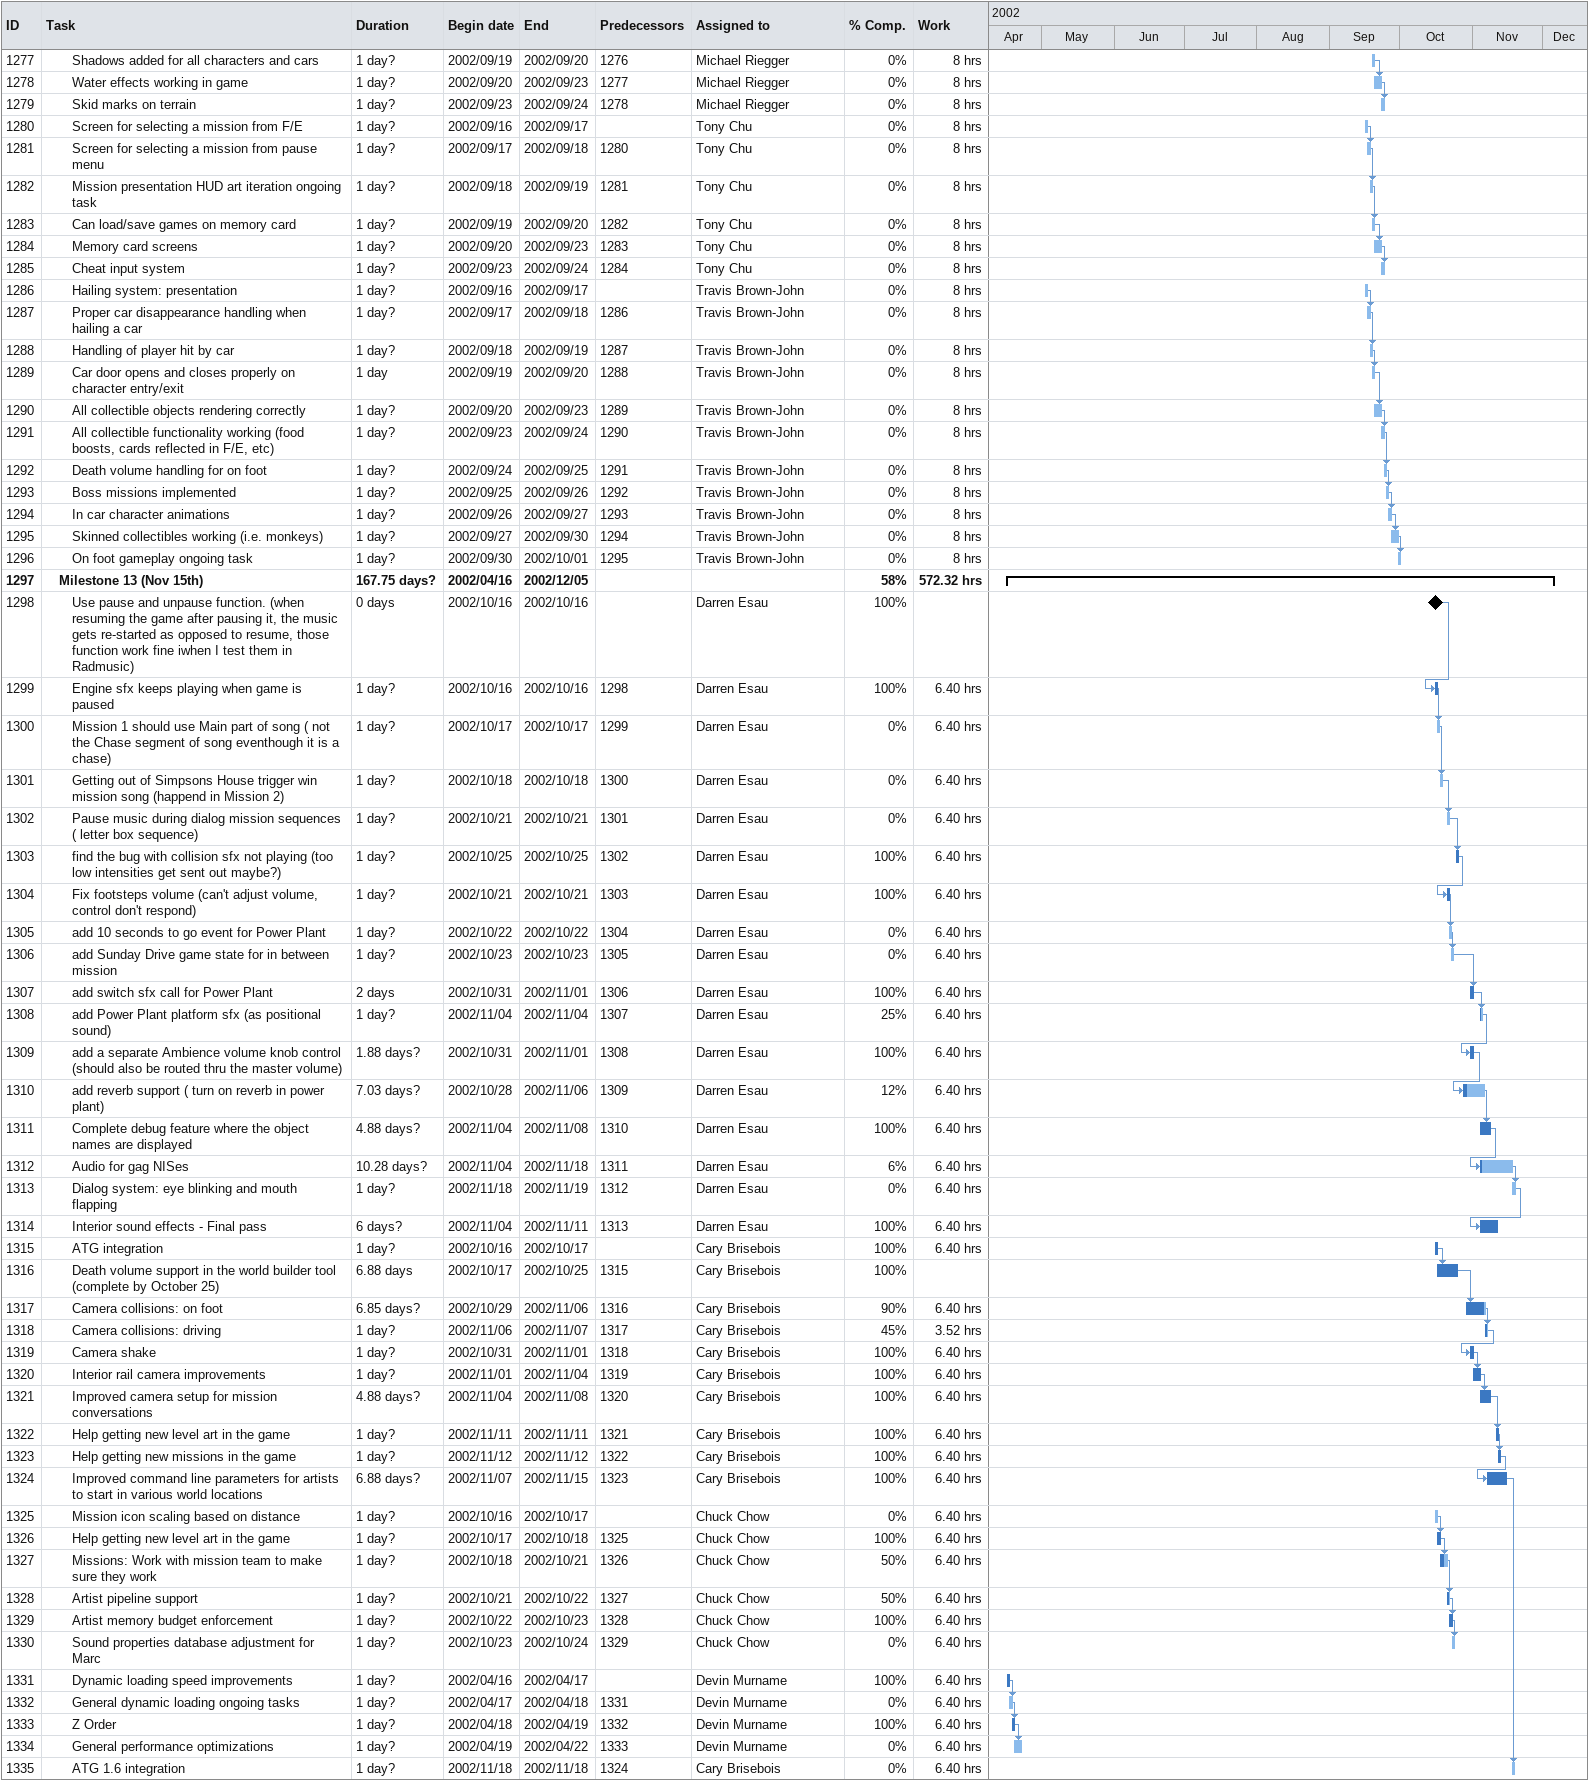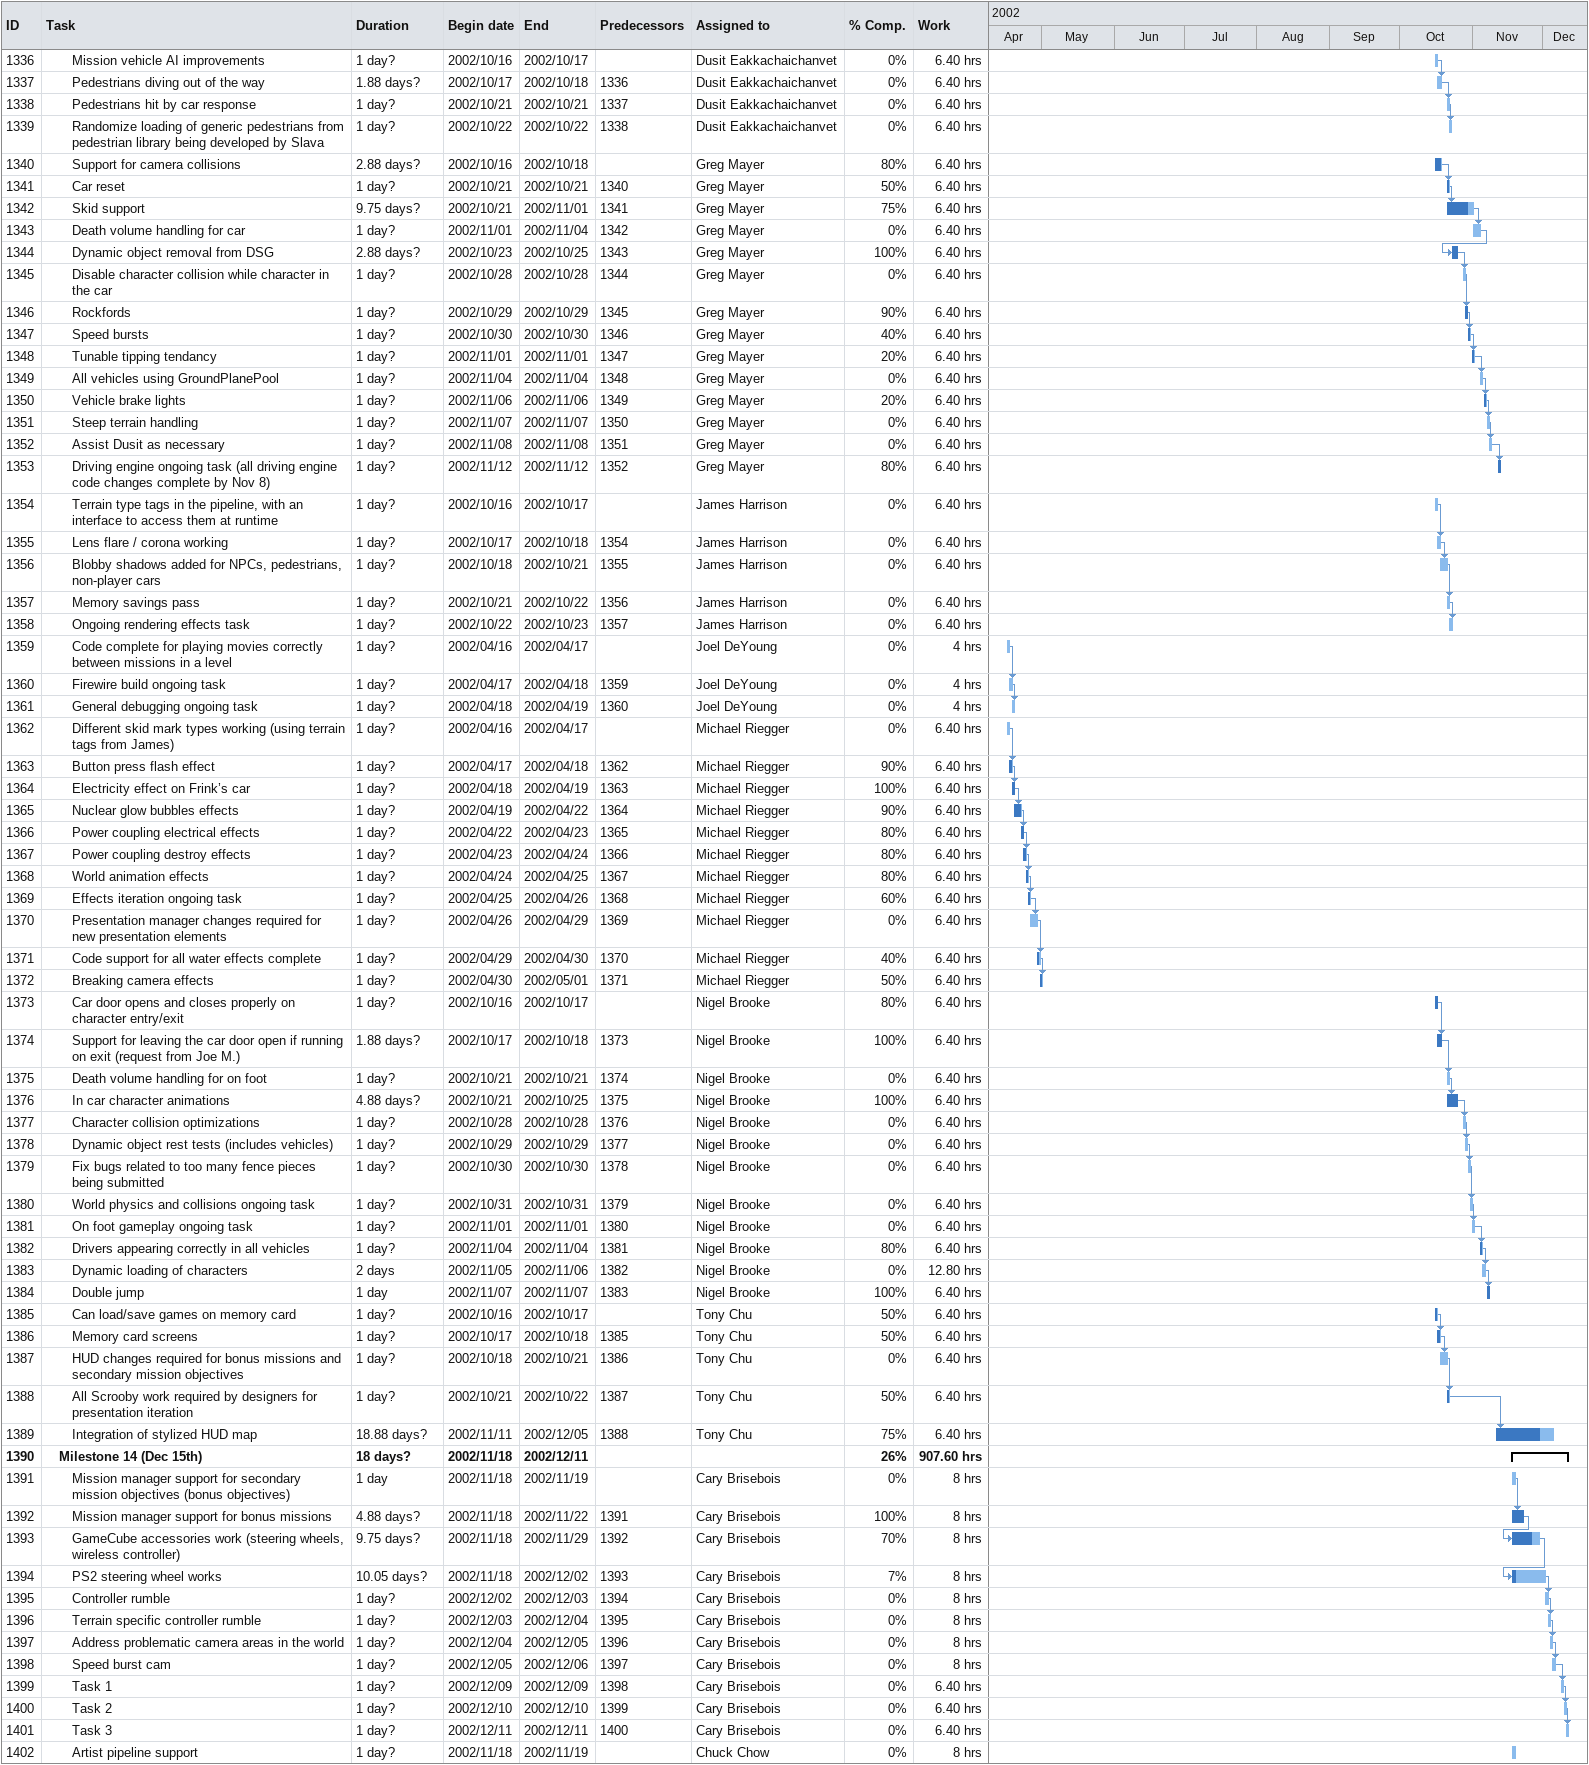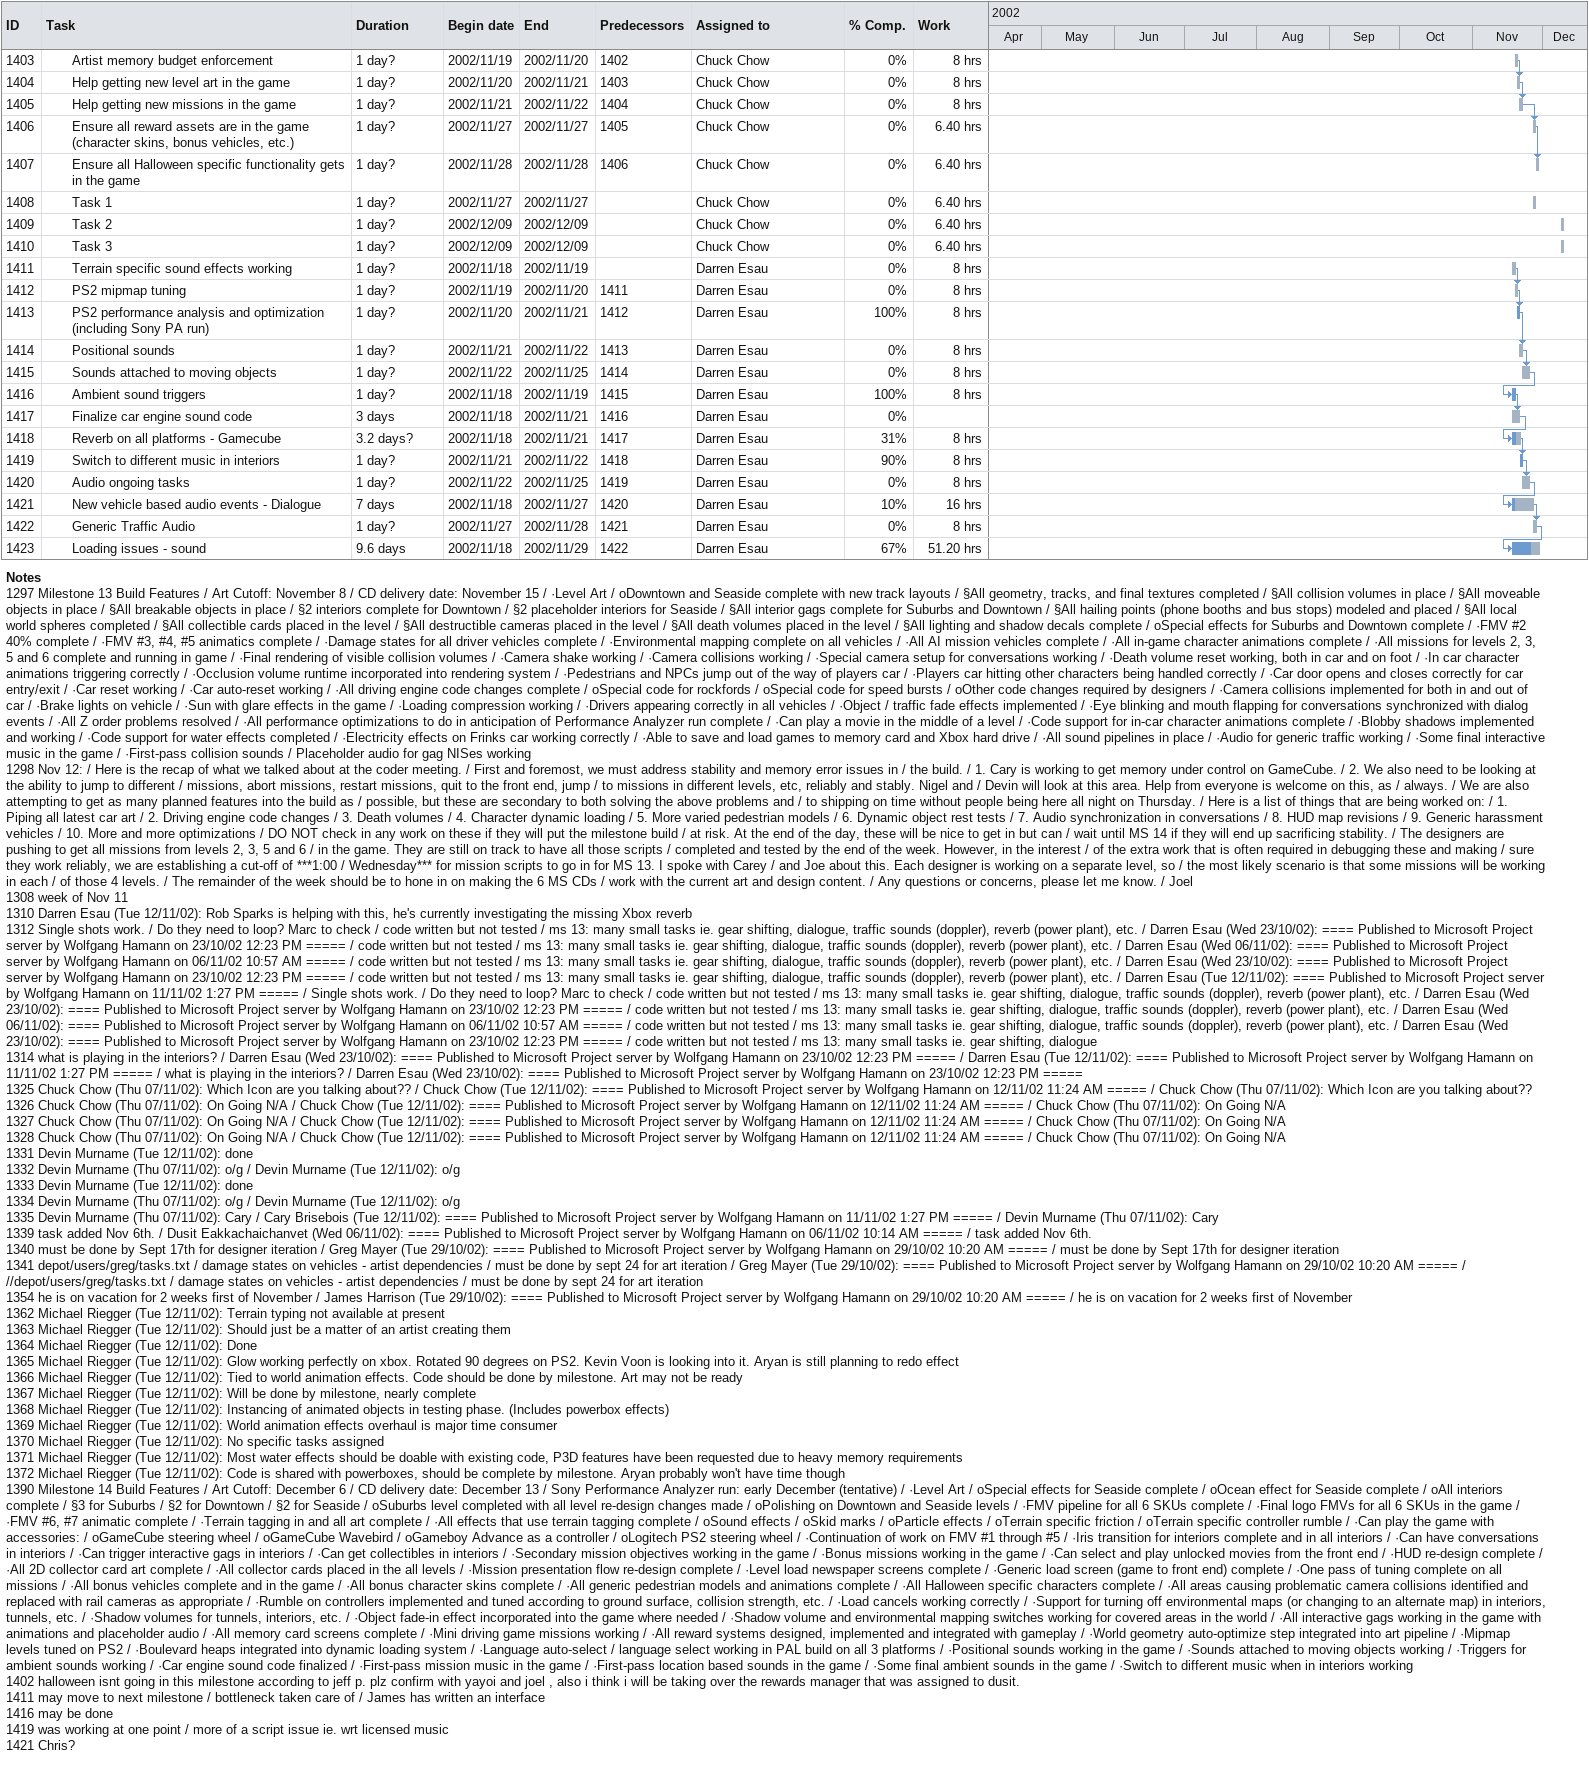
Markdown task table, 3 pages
| ID | Level | Task | Duration | Start | Finish | Predecessors | Resources | % complete | Work (h) |
|---|---|---|---|---|---|---|---|---|---|
| 1277 | 3 | Shadows added for all characters and cars | 1d? | 2002-09-19 | 2002-09-20 | 1276 | Michael Riegger | 0 | 8 |
| 1278 | 3 | Water effects working in game | 1d? | 2002-09-20 | 2002-09-23 | 1277 | Michael Riegger | 0 | 8 |
| 1279 | 3 | Skid marks on terrain | 1d? | 2002-09-23 | 2002-09-24 | 1278 | Michael Riegger | 0 | 8 |
| 1280 | 3 | Screen for selecting a mission from F/E | 1d? | 2002-09-16 | 2002-09-17 |  | Tony Chu | 0 | 8 |
| 1281 | 3 | Screen for selecting a mission from pause menu | 1d? | 2002-09-17 | 2002-09-18 | 1280 | Tony Chu | 0 | 8 |
| 1282 | 3 | Mission presentation HUD art iteration ongoing task | 1d? | 2002-09-18 | 2002-09-19 | 1281 | Tony Chu | 0 | 8 |
| 1283 | 3 | Can load/save games on memory card | 1d? | 2002-09-19 | 2002-09-20 | 1282 | Tony Chu | 0 | 8 |
| 1284 | 3 | Memory card screens | 1d? | 2002-09-20 | 2002-09-23 | 1283 | Tony Chu | 0 | 8 |
| 1285 | 3 | Cheat input system | 1d? | 2002-09-23 | 2002-09-24 | 1284 | Tony Chu | 0 | 8 |
| 1286 | 3 | Hailing system: presentation | 1d? | 2002-09-16 | 2002-09-17 |  | Travis Brown-John | 0 | 8 |
| 1287 | 3 | Proper car disappearance handling when hailing a car | 1d? | 2002-09-17 | 2002-09-18 | 1286 | Travis Brown-John | 0 | 8 |
| 1288 | 3 | Handling of player hit by car | 1d? | 2002-09-18 | 2002-09-19 | 1287 | Travis Brown-John | 0 | 8 |
| 1289 | 3 | Car door opens and closes properly on character entry/exit | 1d | 2002-09-19 | 2002-09-20 | 1288 | Travis Brown-John | 0 | 8 |
| 1290 | 3 | All collectible objects rendering correctly | 1d? | 2002-09-20 | 2002-09-23 | 1289 | Travis Brown-John | 0 | 8 |
| 1291 | 3 | All collectible functionality working (food boosts, cards reflected in F/E, etc) | 1d? | 2002-09-23 | 2002-09-24 | 1290 | Travis Brown-John | 0 | 8 |
| 1292 | 3 | Death volume handling for on foot | 1d? | 2002-09-24 | 2002-09-25 | 1291 | Travis Brown-John | 0 | 8 |
| 1293 | 3 | Boss missions implemented | 1d? | 2002-09-25 | 2002-09-26 | 1292 | Travis Brown-John | 0 | 8 |
| 1294 | 3 | In car character animations | 1d? | 2002-09-26 | 2002-09-27 | 1293 | Travis Brown-John | 0 | 8 |
| 1295 | 3 | Skinned collectibles working (i.e. monkeys) | 1d? | 2002-09-27 | 2002-09-30 | 1294 | Travis Brown-John | 0 | 8 |
| 1296 | 3 | On foot gameplay ongoing task | 1d? | 2002-09-30 | 2002-10-01 | 1295 | Travis Brown-John | 0 | 8 |
| 1297 | 2 | **Milestone 13 (Nov 15th)** | 167.75d? | 2002-04-16 | 2002-12-05 |  |  | 58 | 572.32 |
| 1298 | 3 | Use pause and unpause function. (when resuming the game after pausing it, the music gets re-started as opposed to resume, those function work fine iwhen I test them in Radmusic) | 0d | 2002-10-16 | 2002-10-16 |  | Darren Esau | 100 |  |
| 1299 | 3 | Engine sfx keeps playing when game is paused | 1d? | 2002-10-16 | 2002-10-16 | 1298 | Darren Esau | 100 | 6.40 |
| 1300 | 3 | Mission 1 should use Main part of song ( not the Chase segment of song eventhough it is a chase) | 1d? | 2002-10-17 | 2002-10-17 | 1299 | Darren Esau | 0 | 6.40 |
| 1301 | 3 | Getting out of Simpsons House trigger win mission song (happend in Mission 2) | 1d? | 2002-10-18 | 2002-10-18 | 1300 | Darren Esau | 0 | 6.40 |
| 1302 | 3 | Pause music during dialog mission sequences ( letter box sequence) | 1d? | 2002-10-21 | 2002-10-21 | 1301 | Darren Esau | 0 | 6.40 |
| 1303 | 3 | find the bug with collision sfx not playing (too low intensities get sent out maybe?) | 1d? | 2002-10-25 | 2002-10-25 | 1302 | Darren Esau | 100 | 6.40 |
| 1304 | 3 | Fix footsteps volume (can't adjust volume, control don't respond) | 1d? | 2002-10-21 | 2002-10-21 | 1303 | Darren Esau | 100 | 6.40 |
| 1305 | 3 | add 10 seconds to go event for Power Plant | 1d? | 2002-10-22 | 2002-10-22 | 1304 | Darren Esau | 0 | 6.40 |
| 1306 | 3 | add Sunday Drive game state for in between mission | 1d? | 2002-10-23 | 2002-10-23 | 1305 | Darren Esau | 0 | 6.40 |
| 1307 | 3 | add switch sfx call for Power Plant | 2d | 2002-10-31 | 2002-11-01 | 1306 | Darren Esau | 100 | 6.40 |
| 1308 | 3 | add Power Plant platform sfx (as positional sound) | 1d? | 2002-11-04 | 2002-11-04 | 1307 | Darren Esau | 25 | 6.40 |
| 1309 | 3 | add a separate Ambience volume knob control (should also be routed thru the master volume) | 1.88d? | 2002-10-31 | 2002-11-01 | 1308 | Darren Esau | 100 | 6.40 |
| 1310 | 3 | add reverb support ( turn on reverb in power plant) | 7.03d? | 2002-10-28 | 2002-11-06 | 1309 | Darren Esau | 12 | 6.40 |
| 1311 | 3 | Complete debug feature where the object names are displayed | 4.88d? | 2002-11-04 | 2002-11-08 | 1310 | Darren Esau | 100 | 6.40 |
| 1312 | 3 | Audio for gag NISes | 10.28d? | 2002-11-04 | 2002-11-18 | 1311 | Darren Esau | 6 | 6.40 |
| 1313 | 3 | Dialog system: eye blinking and mouth flapping | 1d? | 2002-11-18 | 2002-11-19 | 1312 | Darren Esau | 0 | 6.40 |
| 1314 | 3 | Interior sound effects - Final pass | 6d? | 2002-11-04 | 2002-11-11 | 1313 | Darren Esau | 100 | 6.40 |
| 1315 | 3 | ATG integration | 1d? | 2002-10-16 | 2002-10-17 |  | Cary Brisebois | 100 | 6.40 |
| 1316 | 3 | Death volume support in the world builder tool (complete by October 25) | 6.88d | 2002-10-17 | 2002-10-25 | 1315 | Cary Brisebois | 100 |  |
| 1317 | 3 | Camera collisions: on foot | 6.85d? | 2002-10-29 | 2002-11-06 | 1316 | Cary Brisebois | 90 | 6.40 |
| 1318 | 3 | Camera collisions: driving | 1d? | 2002-11-06 | 2002-11-07 | 1317 | Cary Brisebois | 45 | 3.52 |
| 1319 | 3 | Camera shake | 1d? | 2002-10-31 | 2002-11-01 | 1318 | Cary Brisebois | 100 | 6.40 |
| 1320 | 3 | Interior rail camera improvements | 1d? | 2002-11-01 | 2002-11-04 | 1319 | Cary Brisebois | 100 | 6.40 |
| 1321 | 3 | Improved camera setup for mission conversations | 4.88d? | 2002-11-04 | 2002-11-08 | 1320 | Cary Brisebois | 100 | 6.40 |
| 1322 | 3 | Help getting new level art in the game | 1d? | 2002-11-11 | 2002-11-11 | 1321 | Cary Brisebois | 100 | 6.40 |
| 1323 | 3 | Help getting new missions in the game | 1d? | 2002-11-12 | 2002-11-12 | 1322 | Cary Brisebois | 100 | 6.40 |
| 1324 | 3 | Improved command line parameters for artists to start in various world locations | 6.88d? | 2002-11-07 | 2002-11-15 | 1323 | Cary Brisebois | 100 | 6.40 |
| 1325 | 3 | Mission icon scaling based on distance | 1d? | 2002-10-16 | 2002-10-17 |  | Chuck Chow | 0 | 6.40 |
| 1326 | 3 | Help getting new level art in the game | 1d? | 2002-10-17 | 2002-10-18 | 1325 | Chuck Chow | 100 | 6.40 |
| 1327 | 3 | Missions: Work with mission team to make sure they work | 1d? | 2002-10-18 | 2002-10-21 | 1326 | Chuck Chow | 50 | 6.40 |
| 1328 | 3 | Artist pipeline support | 1d? | 2002-10-21 | 2002-10-22 | 1327 | Chuck Chow | 50 | 6.40 |
| 1329 | 3 | Artist memory budget enforcement | 1d? | 2002-10-22 | 2002-10-23 | 1328 | Chuck Chow | 100 | 6.40 |
| 1330 | 3 | Sound properties database adjustment for Marc | 1d? | 2002-10-23 | 2002-10-24 | 1329 | Chuck Chow | 0 | 6.40 |
| 1331 | 3 | Dynamic loading speed improvements | 1d? | 2002-04-16 | 2002-04-17 |  | Devin Murname | 100 | 6.40 |
| 1332 | 3 | General dynamic loading ongoing tasks | 1d? | 2002-04-17 | 2002-04-18 | 1331 | Devin Murname | 0 | 6.40 |
| 1333 | 3 | Z Order | 1d? | 2002-04-18 | 2002-04-19 | 1332 | Devin Murname | 100 | 6.40 |
| 1334 | 3 | General performance optimizations | 1d? | 2002-04-19 | 2002-04-22 | 1333 | Devin Murname | 0 | 6.40 |
| 1335 | 3 | ATG 1.6 integration | 1d? | 2002-11-18 | 2002-11-18 | 1324 | Cary Brisebois | 0 | 6.40 |
| 1336 | 3 | Mission vehicle AI improvements | 1d? | 2002-10-16 | 2002-10-17 |  | Dusit Eakkachaichanvet | 0 | 6.40 |
| 1337 | 3 | Pedestrians diving out of the way | 1.88d? | 2002-10-17 | 2002-10-18 | 1336 | Dusit Eakkachaichanvet | 0 | 6.40 |
| 1338 | 3 | Pedestrians hit by car response | 1d? | 2002-10-21 | 2002-10-21 | 1337 | Dusit Eakkachaichanvet | 0 | 6.40 |
| 1339 | 3 | Randomize loading of generic pedestrians from pedestrian library being developed by Slava | 1d? | 2002-10-22 | 2002-10-22 | 1338 | Dusit Eakkachaichanvet | 0 | 6.40 |
| 1340 | 3 | Support for camera collisions | 2.88d? | 2002-10-16 | 2002-10-18 |  | Greg Mayer | 80 | 6.40 |
| 1341 | 3 | Car reset | 1d? | 2002-10-21 | 2002-10-21 | 1340 | Greg Mayer | 50 | 6.40 |
| 1342 | 3 | Skid support | 9.75d? | 2002-10-21 | 2002-11-01 | 1341 | Greg Mayer | 75 | 6.40 |
| 1343 | 3 | Death volume handling for car | 1d? | 2002-11-01 | 2002-11-04 | 1342 | Greg Mayer | 0 | 6.40 |
| 1344 | 3 | Dynamic object removal from DSG | 2.88d? | 2002-10-23 | 2002-10-25 | 1343 | Greg Mayer | 100 | 6.40 |
| 1345 | 3 | Disable character collision while character in the car | 1d? | 2002-10-28 | 2002-10-28 | 1344 | Greg Mayer | 0 | 6.40 |
| 1346 | 3 | Rockfords | 1d? | 2002-10-29 | 2002-10-29 | 1345 | Greg Mayer | 90 | 6.40 |
| 1347 | 3 | Speed bursts | 1d? | 2002-10-30 | 2002-10-30 | 1346 | Greg Mayer | 40 | 6.40 |
| 1348 | 3 | Tunable tipping tendancy | 1d? | 2002-11-01 | 2002-11-01 | 1347 | Greg Mayer | 20 | 6.40 |
| 1349 | 3 | All vehicles using GroundPlanePool | 1d? | 2002-11-04 | 2002-11-04 | 1348 | Greg Mayer | 0 | 6.40 |
| 1350 | 3 | Vehicle brake lights | 1d? | 2002-11-06 | 2002-11-06 | 1349 | Greg Mayer | 20 | 6.40 |
| 1351 | 3 | Steep terrain handling | 1d? | 2002-11-07 | 2002-11-07 | 1350 | Greg Mayer | 0 | 6.40 |
| 1352 | 3 | Assist Dusit as necessary | 1d? | 2002-11-08 | 2002-11-08 | 1351 | Greg Mayer | 0 | 6.40 |
| 1353 | 3 | Driving engine ongoing task (all driving engine code changes complete by Nov 8) | 1d? | 2002-11-12 | 2002-11-12 | 1352 | Greg Mayer | 80 | 6.40 |
| 1354 | 3 | Terrain type tags in the pipeline, with an interface to access them at runtime | 1d? | 2002-10-16 | 2002-10-17 |  | James Harrison | 0 | 6.40 |
| 1355 | 3 | Lens flare / corona working | 1d? | 2002-10-17 | 2002-10-18 | 1354 | James Harrison | 0 | 6.40 |
| 1356 | 3 | Blobby shadows added for NPCs, pedestrians, non-player cars | 1d? | 2002-10-18 | 2002-10-21 | 1355 | James Harrison | 0 | 6.40 |
| 1357 | 3 | Memory savings pass | 1d? | 2002-10-21 | 2002-10-22 | 1356 | James Harrison | 0 | 6.40 |
| 1358 | 3 | Ongoing rendering effects task | 1d? | 2002-10-22 | 2002-10-23 | 1357 | James Harrison | 0 | 6.40 |
| 1359 | 3 | Code complete for playing movies correctly between missions in a level | 1d? | 2002-04-16 | 2002-04-17 |  | Joel DeYoung | 0 | 4 |
| 1360 | 3 | Firewire build ongoing task | 1d? | 2002-04-17 | 2002-04-18 | 1359 | Joel DeYoung | 0 | 4 |
| 1361 | 3 | General debugging ongoing task | 1d? | 2002-04-18 | 2002-04-19 | 1360 | Joel DeYoung | 0 | 4 |
| 1362 | 3 | Different skid mark types working (using terrain tags from James) | 1d? | 2002-04-16 | 2002-04-17 |  | Michael Riegger | 0 | 6.40 |
| 1363 | 3 | Button press flash effect | 1d? | 2002-04-17 | 2002-04-18 | 1362 | Michael Riegger | 90 | 6.40 |
| 1364 | 3 | Electricity effect on Frink’s car | 1d? | 2002-04-18 | 2002-04-19 | 1363 | Michael Riegger | 100 | 6.40 |
| 1365 | 3 | Nuclear glow bubbles effects | 1d? | 2002-04-19 | 2002-04-22 | 1364 | Michael Riegger | 90 | 6.40 |
| 1366 | 3 | Power coupling electrical effects | 1d? | 2002-04-22 | 2002-04-23 | 1365 | Michael Riegger | 80 | 6.40 |
| 1367 | 3 | Power coupling destroy effects | 1d? | 2002-04-23 | 2002-04-24 | 1366 | Michael Riegger | 80 | 6.40 |
| 1368 | 3 | World animation effects | 1d? | 2002-04-24 | 2002-04-25 | 1367 | Michael Riegger | 80 | 6.40 |
| 1369 | 3 | Effects iteration ongoing task | 1d? | 2002-04-25 | 2002-04-26 | 1368 | Michael Riegger | 60 | 6.40 |
| 1370 | 3 | Presentation manager changes required for new presentation elements | 1d? | 2002-04-26 | 2002-04-29 | 1369 | Michael Riegger | 0 | 6.40 |
| 1371 | 3 | Code support for all water effects complete | 1d? | 2002-04-29 | 2002-04-30 | 1370 | Michael Riegger | 40 | 6.40 |
| 1372 | 3 | Breaking camera effects | 1d? | 2002-04-30 | 2002-05-01 | 1371 | Michael Riegger | 50 | 6.40 |
| 1373 | 3 | Car door opens and closes properly on character entry/exit | 1d? | 2002-10-16 | 2002-10-17 |  | Nigel Brooke | 80 | 6.40 |
| 1374 | 3 | Support for leaving the car door open if running on exit (request from Joe M.) | 1.88d? | 2002-10-17 | 2002-10-18 | 1373 | Nigel Brooke | 100 | 6.40 |
| 1375 | 3 | Death volume handling for on foot | 1d? | 2002-10-21 | 2002-10-21 | 1374 | Nigel Brooke | 0 | 6.40 |
| 1376 | 3 | In car character animations | 4.88d? | 2002-10-21 | 2002-10-25 | 1375 | Nigel Brooke | 100 | 6.40 |
| 1377 | 3 | Character collision optimizations | 1d? | 2002-10-28 | 2002-10-28 | 1376 | Nigel Brooke | 0 | 6.40 |
| 1378 | 3 | Dynamic object rest tests (includes vehicles) | 1d? | 2002-10-29 | 2002-10-29 | 1377 | Nigel Brooke | 0 | 6.40 |
| 1379 | 3 | Fix bugs related to too many fence pieces being submitted | 1d? | 2002-10-30 | 2002-10-30 | 1378 | Nigel Brooke | 0 | 6.40 |
| 1380 | 3 | World physics and collisions ongoing task | 1d? | 2002-10-31 | 2002-10-31 | 1379 | Nigel Brooke | 0 | 6.40 |
| 1381 | 3 | On foot gameplay ongoing task | 1d? | 2002-11-01 | 2002-11-01 | 1380 | Nigel Brooke | 0 | 6.40 |
| 1382 | 3 | Drivers appearing correctly in all vehicles | 1d? | 2002-11-04 | 2002-11-04 | 1381 | Nigel Brooke | 80 | 6.40 |
| 1383 | 3 | Dynamic loading of characters | 2d | 2002-11-05 | 2002-11-06 | 1382 | Nigel Brooke | 0 | 12.80 |
| 1384 | 3 | Double jump | 1d | 2002-11-07 | 2002-11-07 | 1383 | Nigel Brooke | 100 | 6.40 |
| 1385 | 3 | Can load/save games on memory card | 1d? | 2002-10-16 | 2002-10-17 |  | Tony Chu | 50 | 6.40 |
| 1386 | 3 | Memory card screens | 1d? | 2002-10-17 | 2002-10-18 | 1385 | Tony Chu | 50 | 6.40 |
| 1387 | 3 | HUD changes required for bonus missions and secondary mission objectives | 1d? | 2002-10-18 | 2002-10-21 | 1386 | Tony Chu | 0 | 6.40 |
| 1388 | 3 | All Scrooby work required by designers for presentation iteration | 1d? | 2002-10-21 | 2002-10-22 | 1387 | Tony Chu | 50 | 6.40 |
| 1389 | 3 | Integration of stylized HUD map | 18.88d? | 2002-11-11 | 2002-12-05 | 1388 | Tony Chu | 75 | 6.40 |
| 1390 | 2 | **Milestone 14 (Dec 15th)** | 18d? | 2002-11-18 | 2002-12-11 |  |  | 26 | 907.60 |
| 1391 | 3 | Mission manager support for secondary mission objectives (bonus objectives) | 1d | 2002-11-18 | 2002-11-19 |  | Cary Brisebois | 0 | 8 |
| 1392 | 3 | Mission manager support for bonus missions | 4.88d? | 2002-11-18 | 2002-11-22 | 1391 | Cary Brisebois | 100 | 8 |
| 1393 | 3 | GameCube accessories work (steering wheels, wireless controller) | 9.75d? | 2002-11-18 | 2002-11-29 | 1392 | Cary Brisebois | 70 | 8 |
| 1394 | 3 | PS2 steering wheel works | 10.05d? | 2002-11-18 | 2002-12-02 | 1393 | Cary Brisebois | 7 | 8 |
| 1395 | 3 | Controller rumble | 1d? | 2002-12-02 | 2002-12-03 | 1394 | Cary Brisebois | 0 | 8 |
| 1396 | 3 | Terrain specific controller rumble | 1d? | 2002-12-03 | 2002-12-04 | 1395 | Cary Brisebois | 0 | 8 |
| 1397 | 3 | Address problematic camera areas in the world | 1d? | 2002-12-04 | 2002-12-05 | 1396 | Cary Brisebois | 0 | 8 |
| 1398 | 3 | Speed burst cam | 1d? | 2002-12-05 | 2002-12-06 | 1397 | Cary Brisebois | 0 | 8 |
| 1399 | 3 | Task 1 | 1d? | 2002-12-09 | 2002-12-09 | 1398 | Cary Brisebois | 0 | 6.40 |
| 1400 | 3 | Task 2 | 1d? | 2002-12-10 | 2002-12-10 | 1399 | Cary Brisebois | 0 | 6.40 |
| 1401 | 3 | Task 3 | 1d? | 2002-12-11 | 2002-12-11 | 1400 | Cary Brisebois | 0 | 6.40 |
| 1402 | 3 | Artist pipeline support | 1d? | 2002-11-18 | 2002-11-19 |  | Chuck Chow | 0 | 8 |
| 1403 | 3 | Artist memory budget enforcement | 1d? | 2002-11-19 | 2002-11-20 | 1402 | Chuck Chow | 0 | 8 |
| 1404 | 3 | Help getting new level art in the game | 1d? | 2002-11-20 | 2002-11-21 | 1403 | Chuck Chow | 0 | 8 |
| 1405 | 3 | Help getting new missions in the game | 1d? | 2002-11-21 | 2002-11-22 | 1404 | Chuck Chow | 0 | 8 |
| 1406 | 3 | Ensure all reward assets are in the game (character skins, bonus vehicles, etc.) | 1d? | 2002-11-27 | 2002-11-27 | 1405 | Chuck Chow | 0 | 6.40 |
| 1407 | 3 | Ensure all Halloween specific functionality gets in the game | 1d? | 2002-11-28 | 2002-11-28 | 1406 | Chuck Chow | 0 | 6.40 |
| 1408 | 3 | Task 1 | 1d? | 2002-11-27 | 2002-11-27 |  | Chuck Chow | 0 | 6.40 |
| 1409 | 3 | Task 2 | 1d? | 2002-12-09 | 2002-12-09 |  | Chuck Chow | 0 | 6.40 |
| 1410 | 3 | Task 3 | 1d? | 2002-12-09 | 2002-12-09 |  | Chuck Chow | 0 | 6.40 |
| 1411 | 3 | Terrain specific sound effects working | 1d? | 2002-11-18 | 2002-11-19 |  | Darren Esau | 0 | 8 |
| 1412 | 3 | PS2 mipmap tuning | 1d? | 2002-11-19 | 2002-11-20 | 1411 | Darren Esau | 0 | 8 |
| 1413 | 3 | PS2 performance analysis and optimization (including Sony PA run) | 1d? | 2002-11-20 | 2002-11-21 | 1412 | Darren Esau | 100 | 8 |
| 1414 | 3 | Positional sounds | 1d? | 2002-11-21 | 2002-11-22 | 1413 | Darren Esau | 0 | 8 |
| 1415 | 3 | Sounds attached to moving objects | 1d? | 2002-11-22 | 2002-11-25 | 1414 | Darren Esau | 0 | 8 |
| 1416 | 3 | Ambient sound triggers | 1d? | 2002-11-18 | 2002-11-19 | 1415 | Darren Esau | 100 | 8 |
| 1417 | 3 | Finalize car engine sound code | 3d | 2002-11-18 | 2002-11-21 | 1416 | Darren Esau | 0 |  |
| 1418 | 3 | Reverb on all platforms - Gamecube | 3.2d? | 2002-11-18 | 2002-11-21 | 1417 | Darren Esau | 31 | 8 |
| 1419 | 3 | Switch to different music in interiors | 1d? | 2002-11-21 | 2002-11-22 | 1418 | Darren Esau | 90 | 8 |
| 1420 | 3 | Audio ongoing tasks | 1d? | 2002-11-22 | 2002-11-25 | 1419 | Darren Esau | 0 | 8 |
| 1421 | 3 | New vehicle based audio events - Dialogue | 7d | 2002-11-18 | 2002-11-27 | 1420 | Darren Esau | 10 | 16 |
| 1422 | 3 | Generic Traffic Audio | 1d? | 2002-11-27 | 2002-11-28 | 1421 | Darren Esau | 0 | 8 |
| 1423 | 3 | Loading issues - sound | 9.6d | 2002-11-18 | 2002-11-29 | 1422 | Darren Esau | 67 | 51.20 |

Notes
- 1297: Milestone 13 Build Features / Art Cutoff: November 8 / CD delivery date: November 15 / ·Level Art / oDowntown and Seaside complete with new track layouts / §All geometry, tracks, and final textures completed / §All collision volumes in place / §All moveable objects in place / §All breakable objects in place / §2 interiors complete for Downtown / §2 placeholder interiors for Seaside / §All interior gags complete for Suburbs and Downtown / §All hailing points (phone booths and bus stops) modeled and placed / §All local world spheres completed / §All collectible cards placed in the level / §All destructible cameras placed in the level / §All death volumes placed in the level / §All lighting and shadow decals complete / oSpecial effects for Suburbs and Downtown complete / ·FMV #2 40% complete / ·FMV #3, #4, #5 animatics complete / ·Damage states for all driver vehicles complete / ·Environmental mapping complete on all vehicles / ·All AI mission vehicles complete / ·All in-game character animations complete / ·All missions for levels 2, 3, 5 and 6 complete and running in game / ·Final rendering of visible collision volumes / ·Camera shake working / ·Camera collisions working / ·Special camera setup for conversations working / ·Death volume reset working, both in car and on foot / ·In car character animations triggering correctly / ·Occlusion volume runtime incorporated into rendering system / ·Pedestrians and NPCs jump out of the way of players car / ·Players car hitting other characters being handled correctly / ·Car door opens and closes correctly for car entry/exit / ·Car reset working / ·Car auto-reset working / ·All driving engine code changes complete / oSpecial code for rockfords / oSpecial code for speed bursts / oOther code changes required by designers / ·Camera collisions implemented for both in and out of car / ·Brake lights on vehicle / ·Sun with glare effects in the game / ·Loading compression working / ·Drivers appearing correctly in all vehicles / ·Object / traffic fade effects implemented / ·Eye blinking and mouth flapping for conversations synchronized with dialog events / ·All Z order problems resolved / ·All performance optimizations to do in anticipation of Performance Analyzer run complete / ·Can play a movie in the middle of a level / ·Code support for in-car character animations complete / ·Blobby shadows implemented and working / ·Code support for water effects completed / ·Electricity effects on Frinks car working correctly / ·Able to save and load games to memory card and Xbox hard drive / ·All sound pipelines in place / ·Audio for generic traffic working / ·Some final interactive music in the game / ·First-pass collision sounds / Placeholder audio for gag NISes working
- 1298: Nov 12: / Here is the recap of what we talked about at the coder meeting. / First and foremost, we must address stability and memory error issues in / the build. / 1. Cary is working to get memory under control on GameCube. / 2. We also need to be looking at the ability to jump to different / missions, abort missions, restart missions, quit to the front end, jump / to missions in different levels, etc, reliably and stably. Nigel and / Devin will look at this area. Help from everyone is welcome on this, as / always. / We are also attempting to get as many planned features into the build as / possible, but these are secondary to both solving the above problems and / to shipping on time without people being here all night on Thursday. / Here is a list of things that are being worked on: / 1. Piping all latest car art / 2. Driving engine code changes / 3. Death volumes / 4. Character dynamic loading / 5. More varied pedestrian models / 6. Dynamic object rest tests / 7. Audio synchronization in conversations / 8. HUD map revisions / 9. Generic harassment vehicles / 10. More and more optimizations / DO NOT check in any work on these if they will put the milestone build / at risk. At the end of the day, these will be nice to get in but can / wait until MS 14 if they will end up sacrificing stability. / The designers are pushing to get all missions from levels 2, 3, 5 and 6 / in the game. They are still on track to have all those scripts / completed and tested by the end of the week. However, in the interest / of the extra work that is often required in debugging these and making / sure they work reliably, we are establishing a cut-off of ***1:00 / Wednesday*** for mission scripts to go in for MS 13. I spoke with Carey / and Joe about this. Each designer is working on a separate level, so / the most likely scenario is that some missions will be working in each / of those 4 levels. / The remainder of the week should be to hone in on making the 6 MS CDs / work with the current art and design content. / Any questions or concerns, please let me know. / Joel
- 1308: week of Nov 11
- 1310: Darren Esau (Tue 12/11/02): Rob Sparks is helping with this, he's currently investigating the missing Xbox reverb
- 1312: Single shots work. / Do they need to loop? Marc to check / code written but not tested / ms 13: many small tasks ie. gear shifting, dialogue, traffic sounds (doppler), reverb (power plant), etc. / Darren Esau (Wed 23/10/02): ==== Published to Microsoft Project server by Wolfgang Hamann on 23/10/02 12:23 PM ===== / code written but not tested / ms 13: many small tasks ie. gear shifting, dialogue, traffic sounds (doppler), reverb (power plant), etc. / Darren Esau (Wed 06/11/02): ==== Published to Microsoft Project server by Wolfgang Hamann on 06/11/02 10:57 AM ===== / code written but not tested / ms 13: many small tasks ie. gear shifting, dialogue, traffic sounds (doppler), reverb (power plant), etc. / Darren Esau (Wed 23/10/02): ==== Published to Microsoft Project server by Wolfgang Hamann on 23/10/02 12:23 PM ===== / code written but not tested / ms 13: many small tasks ie. gear shifting, dialogue, traffic sounds (doppler), reverb (power plant), etc. / Darren Esau (Tue 12/11/02): ==== Published to Microsoft Project server by Wolfgang Hamann on 11/11/02 1:27 PM ===== / Single shots work. / Do they need to loop? Marc to check / code written but not tested / ms 13: many small tasks ie. gear shifting, dialogue, traffic sounds (doppler), reverb (power plant), etc. / Darren Esau (Wed 23/10/02): ==== Published to Microsoft Project server by Wolfgang Hamann on 23/10/02 12:23 PM ===== / code written but not tested / ms 13: many small tasks ie. gear shifting, dialogue, traffic sounds (doppler), reverb (power plant), etc. / Darren Esau (Wed 06/11/02): ==== Published to Microsoft Project server by Wolfgang Hamann on 06/11/02 10:57 AM ===== / code written but not tested / ms 13: many small tasks ie. gear shifting, dialogue, traffic sounds (doppler), reverb (power plant), etc. / Darren Esau (Wed 23/10/02): ==== Published to Microsoft Project server by Wolfgang Hamann on 23/10/02 12:23 PM ===== / code written but not tested / ms 13: many small tasks ie. gear shifting, dialogue
- 1314: what is playing in the interiors? / Darren Esau (Wed 23/10/02): ==== Published to Microsoft Project server by Wolfgang Hamann on 23/10/02 12:23 PM ===== / Darren Esau (Tue 12/11/02): ==== Published to Microsoft Project server by Wolfgang Hamann on 11/11/02 1:27 PM ===== / what is playing in the interiors? / Darren Esau (Wed 23/10/02): ==== Published to Microsoft Project server by Wolfgang Hamann on 23/10/02 12:23 PM =====
- 1325: Chuck Chow (Thu 07/11/02): Which Icon are you talking about?? / Chuck Chow (Tue 12/11/02): ==== Published to Microsoft Project server by Wolfgang Hamann on 12/11/02 11:24 AM ===== / Chuck Chow (Thu 07/11/02): Which Icon are you talking about??
- 1326: Chuck Chow (Thu 07/11/02): On Going N/A / Chuck Chow (Tue 12/11/02): ==== Published to Microsoft Project server by Wolfgang Hamann on 12/11/02 11:24 AM ===== / Chuck Chow (Thu 07/11/02): On Going N/A
- 1327: Chuck Chow (Thu 07/11/02): On Going N/A / Chuck Chow (Tue 12/11/02): ==== Published to Microsoft Project server by Wolfgang Hamann on 12/11/02 11:24 AM ===== / Chuck Chow (Thu 07/11/02): On Going N/A
- 1328: Chuck Chow (Thu 07/11/02): On Going N/A / Chuck Chow (Tue 12/11/02): ==== Published to Microsoft Project server by Wolfgang Hamann on 12/11/02 11:24 AM ===== / Chuck Chow (Thu 07/11/02): On Going N/A
- 1331: Devin Murname (Tue 12/11/02): done
- 1332: Devin Murname (Thu 07/11/02): o/g / Devin Murname (Tue 12/11/02): o/g
- 1333: Devin Murname (Tue 12/11/02): done
- 1334: Devin Murname (Thu 07/11/02): o/g / Devin Murname (Tue 12/11/02): o/g
- 1335: Devin Murname (Thu 07/11/02): Cary / Cary Brisebois (Tue 12/11/02): ==== Published to Microsoft Project server by Wolfgang Hamann on 11/11/02 1:27 PM ===== / Devin Murname (Thu 07/11/02): Cary
- 1339: task added Nov 6th. / Dusit Eakkachaichanvet (Wed 06/11/02): ==== Published to Microsoft Project server by Wolfgang Hamann on 06/11/02 10:14 AM ===== / task added Nov 6th.
- 1340: must be done by Sept 17th for designer iteration / Greg Mayer (Tue 29/10/02): ==== Published to Microsoft Project server by Wolfgang Hamann on 29/10/02 10:20 AM ===== / must be done by Sept 17th for designer iteration
- 1341: depot/users/greg/tasks.txt / damage states on vehicles - artist dependencies / must be done by sept 24 for art iteration / Greg Mayer (Tue 29/10/02): ==== Published to Microsoft Project server by Wolfgang Hamann on 29/10/02 10:20 AM ===== / //depot/users/greg/tasks.txt / damage states on vehicles - artist dependencies / must be done by sept 24 for art iteration
- 1354: he is on vacation for 2 weeks first of November / James Harrison (Tue 29/10/02): ==== Published to Microsoft Project server by Wolfgang Hamann on 29/10/02 10:20 AM ===== / he is on vacation for 2 weeks first of November
- 1362: Michael Riegger (Tue 12/11/02): Terrain typing not available at present
- 1363: Michael Riegger (Tue 12/11/02): Should just be a matter of an artist creating them
- 1364: Michael Riegger (Tue 12/11/02): Done
- 1365: Michael Riegger (Tue 12/11/02): Glow working perfectly on xbox. Rotated 90 degrees on PS2. Kevin Voon is looking into it. Aryan is still planning to redo effect
- 1366: Michael Riegger (Tue 12/11/02): Tied to world animation effects. Code should be done by milestone. Art may not be ready
- 1367: Michael Riegger (Tue 12/11/02): Will be done by milestone, nearly complete
- 1368: Michael Riegger (Tue 12/11/02): Instancing of animated objects in testing phase. (Includes powerbox effects)
- 1369: Michael Riegger (Tue 12/11/02): World animation effects overhaul is major time consumer
- 1370: Michael Riegger (Tue 12/11/02): No specific tasks assigned
- 1371: Michael Riegger (Tue 12/11/02): Most water effects should be doable with existing code, P3D features have been requested due to heavy memory requirements
- 1372: Michael Riegger (Tue 12/11/02): Code is shared with powerboxes, should be complete by milestone. Aryan probably won't have time though
- 1390: Milestone 14 Build Features / Art Cutoff: December 6 / CD delivery date: December 13 / Sony Performance Analyzer run: early December (tentative) / ·Level Art / oSpecial effects for Seaside complete / oOcean effect for Seaside complete / oAll interiors complete / §3 for Suburbs / §2 for Downtown / §2 for Seaside / oSuburbs level completed with all level re-design changes made / oPolishing on Downtown and Seaside levels / ·FMV pipeline for all 6 SKUs complete / ·Final logo FMVs for all 6 SKUs in the game / ·FMV #6, #7 animatic complete / ·Terrain tagging in and all art complete / ·All effects that use terrain tagging complete / oSound effects / oSkid marks / oParticle effects / oTerrain specific friction / oTerrain specific controller rumble / ·Can play the game with accessories: / oGameCube steering wheel / oGameCube Wavebird / oGameboy Advance as a controller / oLogitech PS2 steering wheel / ·Continuation of work on FMV #1 through #5 / ·Iris transition for interiors complete and in all interiors / ·Can have conversations in interiors / ·Can trigger interactive gags in interiors / ·Can get collectibles in interiors / ·Secondary mission objectives working in the game / ·Bonus missions working in the game / ·Can select and play unlocked movies from the front end / ·HUD re-design complete / ·All 2D collector card art complete / ·All collector cards placed in the all levels / ·Mission presentation flow re-design complete / ·Level load newspaper screens complete / ·Generic load screen (game to front end) complete / ·One pass of tuning complete on all missions / ·All bonus vehicles complete and in the game / ·All bonus character skins complete / ·All generic pedestrian models and animations complete / ·All Halloween specific characters complete / ·All areas causing problematic camera collisions identified and replaced with rail cameras as appropriate / ·Rumble on controllers implemented and tuned according to ground surface, collision strength, etc. / ·Load cancels working correctly / ·Support for turning off environmental maps (or changing to an alternate map) in interiors, tunnels, etc. / ·Shadow volumes for tunnels, interiors, etc. / ·Object fade-in effect incorporated into the game where needed / ·Shadow volume and environmental mapping switches working for covered areas in the world / ·All interactive gags working in the game with animations and placeholder audio / ·All memory card screens complete / ·Mini driving game missions working / ·All reward systems designed, implemented and integrated with gameplay / ·World geometry auto-optimize step integrated into art pipeline / ·Mipmap levels tuned on PS2 / ·Boulevard heaps integrated into dynamic loading system / ·Language auto-select / language select working in PAL build on all 3 platforms / ·Positional sounds working in the game / ·Sounds attached to moving objects working / ·Triggers for ambient sounds working / ·Car engine sound code finalized / ·First-pass mission music in the game / ·First-pass location based sounds in the game / ·Some final ambient sounds in the game / ·Switch to different music when in interiors working
- 1402: halloween isnt going in this milestone according to jeff p. plz confirm with yayoi and joel , also i think i will be taking over the rewards manager that was assigned to dusit.
- 1411: may move to next milestone / bottleneck taken care of / James has written an interface
- 1416: may be done
- 1419: was working at one point / more of a script issue ie. wrt licensed music
- 1421: Chris?
